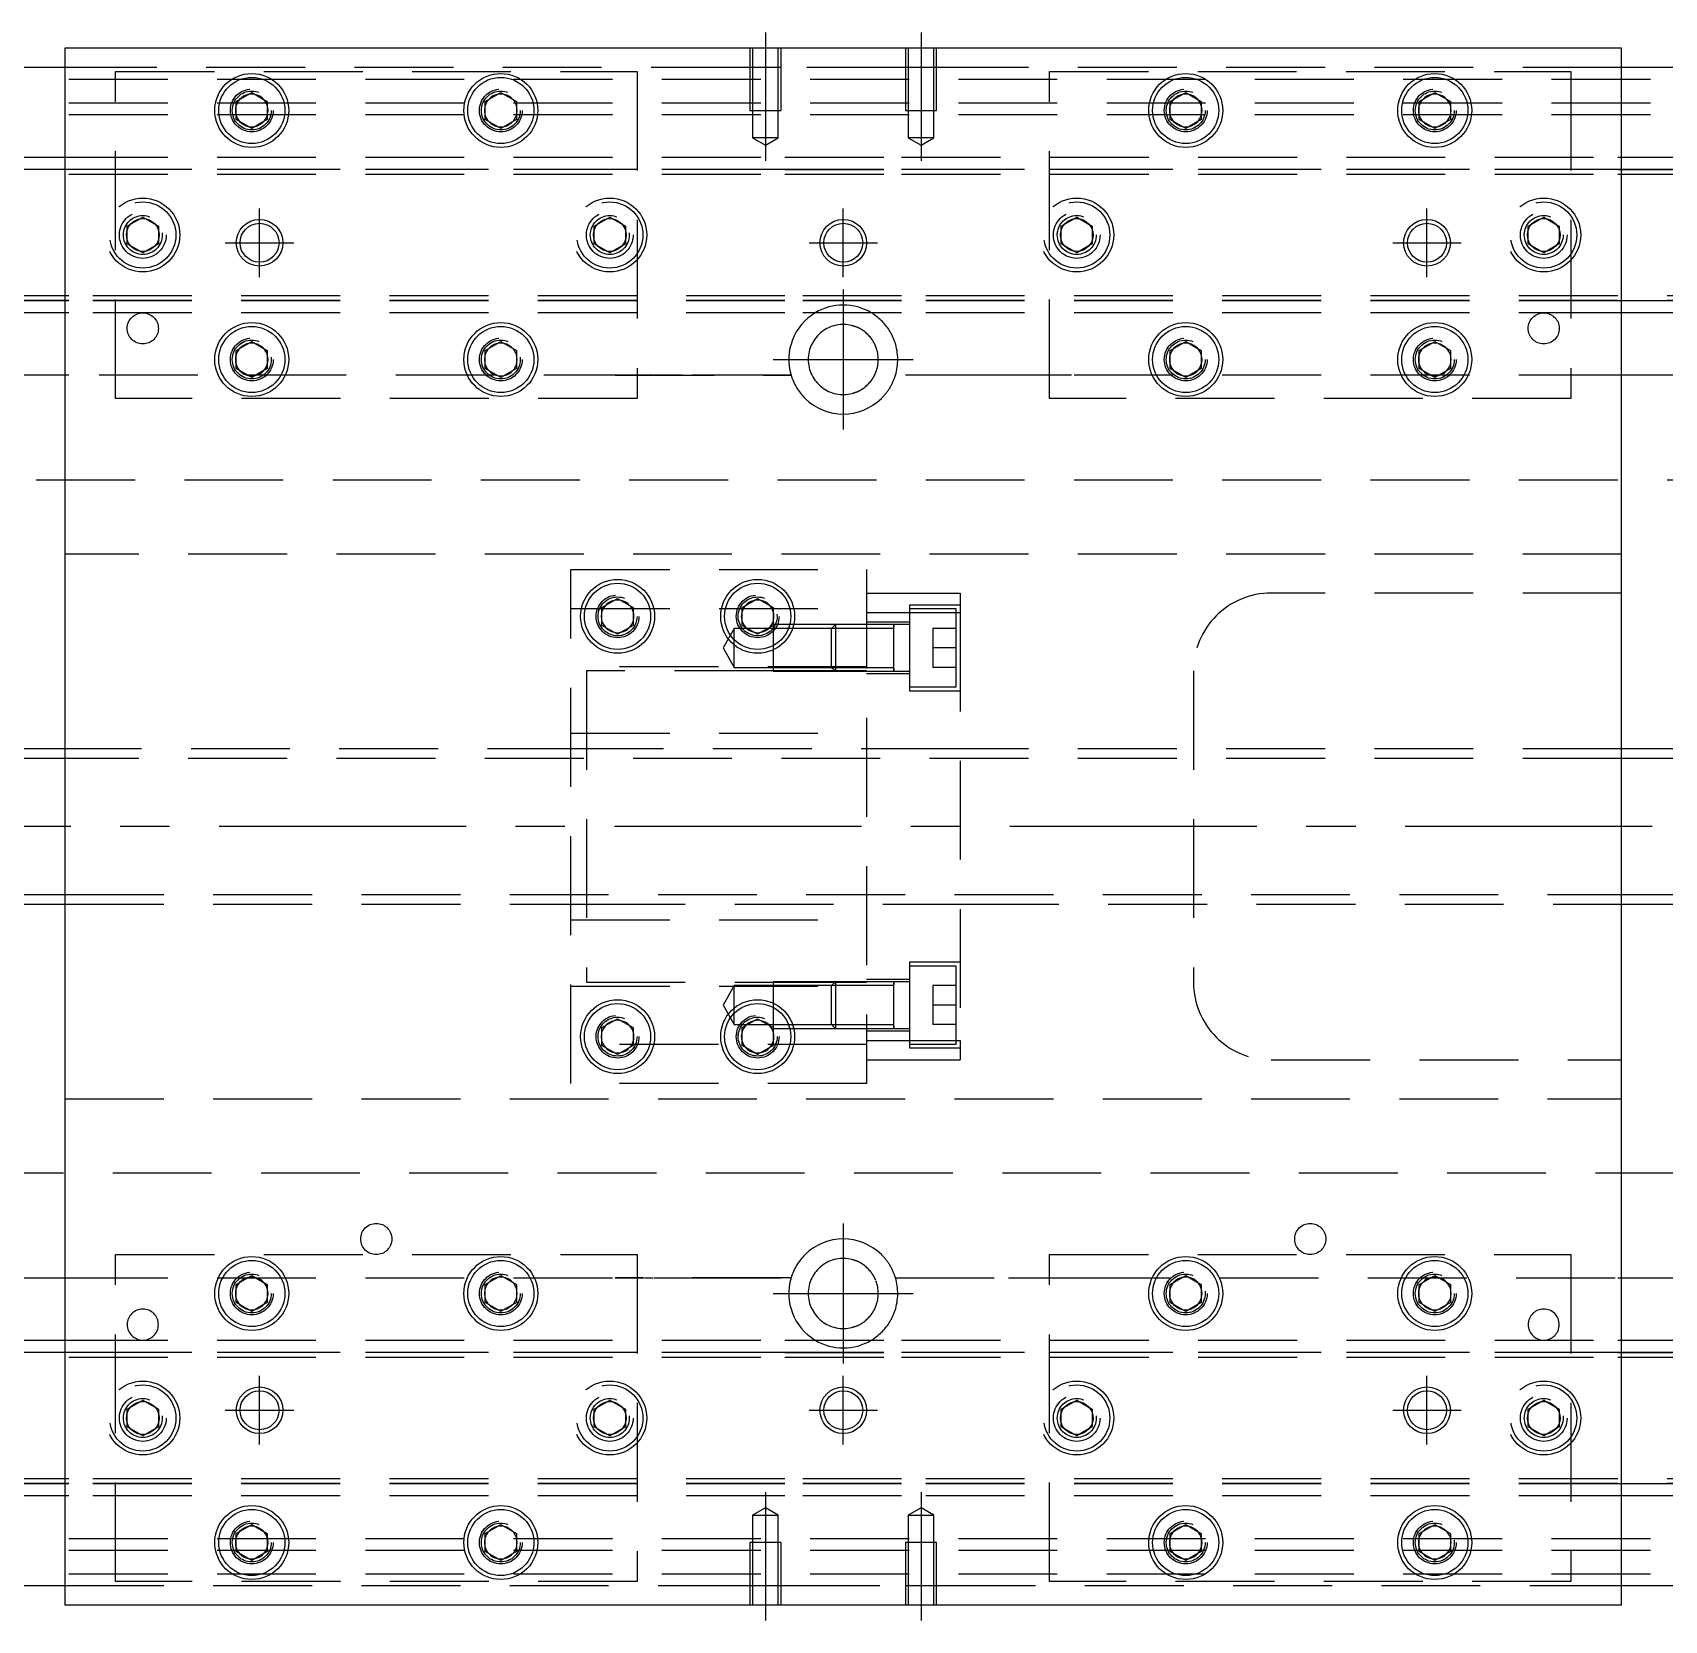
# Model space of a CAD drawing. Extents: x -20 to 812, y -267 to 102.
# Drawn here: x 185.8 to 395.5, y -102 to 102 of the extents above; entities that cross this region are included whole.
import ezdxf

# ---------------------------------------------------------------- set-up
doc = ezdxf.new("R2010")
doc.units = 0
doc.linetypes.add('CENTER', pattern=[50.8, 31.75, -6.35, 6.35, -6.35])
doc.linetypes.add('DASHED', pattern=[19.05, 12.7, -6.35])
doc.layers.get('0').update_dxf_attribs({"linetype": 'CONTINUOUS'})
doc.layers.add('CENTER', color=1, linetype='CENTER')

msp = doc.modelspace()

# ---------------------------------------------------------------- linework, layer by layer
at = {"color": 7, "linetype": 'CONTINUOUS'}
for p, q in [((390, 100), (190, 100)), ((190, 100), (190, -100)), ((390, -100), (390, 100)), ((190, 97.5), (0, 97.5)), ((580, 97.5), (390, 97.5)), ((212, 93.1547), (214, 94.309402)), ((212, 90.8453), (212, 93.1547)), ((214, 94.309402), (216, 93.1547)), ((216, 93.1547), (216, 90.8453)), ((244, 93.1547), (246, 94.309402)), ((244, 90.8453), (244, 93.1547)), ((246, 94.309402), (248, 93.1547)), ((248, 93.1547), (248, 90.8453)), ((332, 93.1547), (334, 94.309402)), ((332, 90.8453), (332, 93.1547)), ((334, 94.309402), (336, 93.1547)), ((336, 93.1547), (336, 90.8453)), ((364, 93.1547), (366, 94.309402)), ((364, 90.8453), (364, 93.1547)), ((366, 94.309402), (368, 93.1547)), ((368, 93.1547), (368, 90.8453)), ((214, 89.690598), (212, 90.8453)), ((216, 90.8453), (214, 89.690598)), ((246, 89.690598), (244, 90.8453)), ((248, 90.8453), (246, 89.690598)), ((334, 89.690598), (332, 90.8453)), ((336, 90.8453), (334, 89.690598)), ((366, 89.690598), (364, 90.8453)), ((368, 90.8453), (366, 89.690598)), ((0, 86), (190, 86)), ((390, 86), (580, 86)), ((0, 84.460392), (190, 84.460392)), ((390, 84.460392), (580, 84.460392)), ((190, 67.539608), (0, 67.539608)), ((580, 67.539608), (390, 67.539608)), ((190, 66), (0, 66)), ((580, 66), (390, 66)), ((212, 61.1547), (214, 62.309402)), ((212, 58.8453), (212, 61.1547)), ((214, 62.309402), (216, 61.1547)), ((216, 61.1547), (216, 58.8453)), ((244, 61.1547), (246, 62.309402)), ((244, 58.8453), (244, 61.1547)), ((246, 62.309402), (248, 61.1547)), ((248, 61.1547), (248, 58.8453)), ((332, 61.1547), (334, 62.309402)), ((332, 58.8453), (332, 61.1547)), ((334, 62.309402), (336, 61.1547)), ((336, 61.1547), (336, 58.8453)), ((364, 61.1547), (366, 62.309402)), ((364, 58.8453), (364, 61.1547)), ((366, 62.309402), (368, 61.1547)), ((368, 61.1547), (368, 58.8453)), ((214, 57.690598), (212, 58.8453)), ((216, 58.8453), (214, 57.690598)), ((246, 57.690598), (244, 58.8453)), ((248, 58.8453), (246, 57.690598)), ((334, 57.690598), (332, 58.8453)), ((336, 58.8453), (334, 57.690598)), ((366, 57.690598), (364, 58.8453)), ((368, 58.8453), (366, 57.690598)), ((190, 58), (176.708204, 58)), ((403.291796, 58), (390, 58)), ((259, 28.1547), (261, 29.309402)), ((259, 25.8453), (259, 28.1547)), ((261, 29.309402), (263, 28.1547)), ((263, 28.1547), (263, 25.8453)), ((277, 28.1547), (279, 29.309402)), ((277, 25.8453), (277, 28.1547)), ((279, 29.309402), (281, 28.1547)), ((281, 28.1547), (281, 25.8453)), ((261, 24.690598), (259, 25.8453)), ((263, 25.8453), (261, 24.690598)), ((279, 24.690598), (277, 25.8453)), ((281, 25.8453), (279, 24.690598)), ((296.5, 25.449674), (296.5, 25.949678)), ((296.5, 19.949668), (296.5, 20.449674)), ((190, 10), (28, 10)), ((523, 10), (390, 10)), ((28, -10), (190, -10)), ((390, -10), (523, -10)), ((259, -25.8453), (261, -24.690598)), ((261, -24.690598), (263, -25.8453)), ((277, -25.8453), (279, -24.690598)), ((279, -24.690598), (281, -25.8453)), ((259, -28.1547), (259, -25.8453)), ((263, -25.8453), (263, -28.1547)), ((277, -28.1547), (277, -25.8453)), ((281, -25.8453), (281, -28.1547)), ((296.5, -25.949678), (296.5, -25.94865)), ((261, -29.309402), (259, -28.1547)), ((263, -28.1547), (261, -29.309402)), ((279, -29.309402), (277, -28.1547)), ((281, -28.1547), (279, -29.309402)), ((176.708204, -58), (190, -58)), ((212, -58.8453), (214, -57.690598)), ((214, -57.690598), (216, -58.8453)), ((244, -58.8453), (246, -57.690598)), ((246, -57.690598), (248, -58.8453)), ((332, -58.8453), (334, -57.690598)), ((334, -57.690598), (336, -58.8453)), ((364, -58.8453), (366, -57.690598)), ((366, -57.690598), (368, -58.8453)), ((390, -58), (403.291796, -58)), ((212, -61.1547), (212, -58.8453)), ((216, -58.8453), (216, -61.1547)), ((244, -61.1547), (244, -58.8453)), ((248, -58.8453), (248, -61.1547)), ((332, -61.1547), (332, -58.8453)), ((336, -58.8453), (336, -61.1547)), ((364, -61.1547), (364, -58.8453)), ((368, -58.8453), (368, -61.1547)), ((214, -62.309402), (212, -61.1547)), ((216, -61.1547), (214, -62.309402)), ((246, -62.309402), (244, -61.1547)), ((248, -61.1547), (246, -62.309402)), ((334, -62.309402), (332, -61.1547)), ((336, -61.1547), (334, -62.309402)), ((366, -62.309402), (364, -61.1547)), ((368, -61.1547), (366, -62.309402)), ((0, -66), (190, -66)), ((390, -66), (580, -66)), ((0, -67.539608), (190, -67.539608)), ((390, -67.539608), (580, -67.539608)), ((190, -84.460392), (0, -84.460392)), ((580, -84.460392), (390, -84.460392)), ((190, -86), (0, -86)), ((580, -86), (390, -86)), ((212, -90.8453), (214, -89.690598)), ((214, -89.690598), (216, -90.8453)), ((244, -90.8453), (246, -89.690598)), ((246, -89.690598), (248, -90.8453)), ((332, -90.8453), (334, -89.690598)), ((334, -89.690598), (336, -90.8453)), ((364, -90.8453), (366, -89.690598)), ((366, -89.690598), (368, -90.8453)), ((212, -93.1547), (212, -90.8453)), ((216, -90.8453), (216, -93.1547)), ((244, -93.1547), (244, -90.8453)), ((248, -90.8453), (248, -93.1547)), ((332, -93.1547), (332, -90.8453)), ((336, -90.8453), (336, -93.1547)), ((364, -93.1547), (364, -90.8453)), ((368, -90.8453), (368, -93.1547)), ((214, -94.309402), (212, -93.1547)), ((216, -93.1547), (214, -94.309402)), ((246, -94.309402), (244, -93.1547)), ((248, -93.1547), (246, -94.309402)), ((334, -94.309402), (332, -93.1547)), ((336, -93.1547), (334, -94.309402)), ((366, -94.309402), (364, -93.1547)), ((368, -93.1547), (366, -94.309402)), ((0, -97.5), (190, -97.5)), ((390, -97.5), (580, -97.5)), ((190, -100), (390, -100))]:
    msp.add_line(p, q, dxfattribs=at)
at = {"color": 3, "linetype": 'DASHED'}
for p, q in [((278.000006, 100), (278.000006, 92)), ((278.35, 100), (278.35, 92)), ((281.65, 92), (281.65, 100)), ((281.999994, 92), (281.999994, 100)), ((298.000006, 100), (298.000006, 92)), ((298.35, 100), (298.35, 92)), ((301.65, 92), (301.65, 100)), ((301.999994, 92), (301.999994, 100)), ((278.000006, 97.5), (190, 97.5)), ((196.5, 55), (196.5, 97)), ((196.5, 97), (263.5, 97)), ((263.5, 97), (263.5, 55)), ((281.999994, 97.5), (278.000006, 97.5)), ((298.000006, 97.5), (281.999994, 97.5)), ((301.999994, 97.5), (298.000006, 97.5)), ((390, 97.5), (301.999994, 97.5)), ((316.5, 97), (383.5, 97)), ((316.5, 55), (316.5, 97)), ((383.5, 97), (383.5, 55)), ((0, 96), (580, 96)), ((0, 93), (580, 93)), ((331.5, 92), (331.518502, 92.303588)), ((363.5, 92), (363.512884, 92.253488)), ((0, 91.5), (580, 91.5)), ((278.000006, 92), (281.999994, 92)), ((278.35, 92), (278.35, 88.5)), ((281.65, 88.5), (281.65, 92)), ((298.000006, 92), (301.999994, 92)), ((298.35, 92), (298.35, 88.5)), ((301.65, 88.5), (301.65, 92)), ((281.65, 88.5), (278.35, 88.5)), ((278.35, 88.5), (280, 87.547372)), ((280, 87.547372), (281.65, 88.5)), ((301.65, 88.5), (298.35, 88.5)), ((298.35, 88.5), (300, 87.547372)), ((300, 87.547372), (301.65, 88.5)), ((190, 86), (190.5, 86)), ((190.5, 86), (282.5, 86)), ((282.5, 86), (297.5, 86)), ((297.5, 86), (389.5, 86)), ((389.5, 86), (390, 86)), ((0, 84.403994), (190.5, 84.403994)), ((190, 84.460392), (190.5, 84.460392)), ((190.5, 84.460392), (282.5, 84.460392)), ((282.5, 84.403994), (190.5, 84.403994)), ((282.5, 84.460392), (297.5, 84.460392)), ((282.5, 84.403994), (297.5, 84.403994)), ((297.5, 84.460392), (389.5, 84.460392)), ((389.5, 84.403994), (297.5, 84.403994)), ((389.5, 84.460392), (390, 84.460392)), ((389.5, 84.403994), (580, 84.403994)), ((0, 83.8), (190.5, 83.8)), ((190.5, 83.8), (282.5, 83.8)), ((282.5, 83.8), (297.5, 83.8)), ((297.5, 83.8), (389.5, 83.8)), ((389.5, 83.8), (580, 83.8)), ((198, 77.1547), (200, 78.309402)), ((200, 78.309402), (202, 77.1547)), ((258, 77.1547), (260, 78.309402)), ((260, 78.309402), (262, 77.1547)), ((318, 77.1547), (320, 78.309402)), ((320, 78.309402), (322, 77.1547)), ((378, 77.1547), (380, 78.309402)), ((380, 78.309402), (382, 77.1547)), ((198, 74.8453), (198, 77.1547)), ((202, 77.1547), (202, 74.8453)), ((202.483582, 76.286038), (202.5, 76)), ((258, 74.8453), (258, 77.1547)), ((262, 77.1547), (262, 74.8453)), ((262.483582, 76.286038), (262.5, 76)), ((317.5, 76), (317.534018, 76.411016)), ((318, 74.8453), (318, 77.1547)), ((322, 77.1547), (322, 74.8453)), ((377.5, 76), (377.534018, 76.411016)), ((378, 74.8453), (378, 77.1547)), ((382, 77.1547), (382, 74.8453)), ((200, 73.690598), (198, 74.8453)), ((202, 74.8453), (200, 73.690598)), ((260, 73.690598), (258, 74.8453)), ((262, 74.8453), (260, 73.690598)), ((320, 73.690598), (318, 74.8453)), ((322, 74.8453), (320, 73.690598)), ((380, 73.690598), (378, 74.8453)), ((382, 74.8453), (380, 73.690598)), ((190.5, 68.2), (0, 68.2)), ((190.5, 67.596006), (0, 67.596006)), ((190.5, 67.539608), (190, 67.539608)), ((282.5, 68.2), (190.5, 68.2)), ((282.5, 67.596006), (190.5, 67.596006)), ((282.5, 67.539608), (190.5, 67.539608)), ((297.5, 68.2), (282.5, 68.2)), ((297.5, 67.596006), (282.5, 67.596006)), ((297.5, 67.539608), (282.5, 67.539608)), ((389.5, 68.2), (297.5, 68.2)), ((389.5, 67.596006), (297.5, 67.596006)), ((389.5, 67.539608), (297.5, 67.539608)), ((580, 68.2), (389.5, 68.2)), ((580, 67.596006), (389.5, 67.596006)), ((390, 67.539608), (389.5, 67.539608)), ((190.5, 66), (190, 66)), ((282.5, 66), (190.5, 66)), ((297.5, 66), (282.5, 66)), ((389.5, 66), (297.5, 66)), ((390, 66), (389.5, 66)), ((216.483582, 60.286038), (216.5, 60)), ((248.483582, 60.286038), (248.5, 60)), ((331.5, 60), (331.518502, 60.303588)), ((363.5, 60), (363.512884, 60.253488)), ((190.5, 58), (190, 58)), ((283.291796, 58), (190.5, 58)), ((245.464102, 58), (245.359688, 58)), ((246.640312, 58), (246.535898, 58)), ((261.25, 58), (260.691578, 58)), ((260.691578, 58), (283.291796, 58)), ((263.112542, 58), (261.25, 58)), ((263.5, 58), (263.112542, 58)), ((264.359688, 58), (263.5, 58)), ((265.535898, 58), (264.464102, 58)), ((266.5, 58), (265.640312, 58)), ((266.887458, 58), (266.5, 58)), ((268.75, 58), (266.887458, 58)), ((269.308422, 58), (268.75, 58)), ((283.291796, 58), (269.308422, 58)), ((310.691578, 58), (296.708204, 58)), ((311.25, 58), (310.691578, 58)), ((313.112542, 58), (311.25, 58)), ((313.5, 58), (313.112542, 58)), ((314.359688, 58), (313.5, 58)), ((314.464102, 58), (314.359688, 58)), ((315.535898, 58), (314.464102, 58)), ((315.640312, 58), (315.535898, 58)), ((316.5, 58), (315.640312, 58)), ((316.887458, 58), (316.5, 58)), ((318.75, 58), (316.887458, 58)), ((319.308422, 58), (318.75, 58)), ((389.5, 58), (319.308422, 58)), ((390, 58), (389.5, 58)), ((263.5, 55), (196.5, 55)), ((383.5, 55), (316.5, 55)), ((580, 44.5), (5.640312, 44.5)), ((390, 35), (190, 35)), ((255, 33), (293, 33)), ((255, -33), (255, 33)), ((293, 33), (293, -33)), ((293, 30), (305, 30)), ((305, 30), (305, 27.495454)), ((390, 30), (345, 30)), ((255, 28), (293, 28)), ((258.5, 27), (258.518502, 27.303588)), ((281.483582, 27.286038), (281.5, 27)), ((293, 27.495454), (305, 27.495454)), ((298.5, 28.449674), (298.5, 17.449674)), ((305, 28.449674), (298.5, 28.449674)), ((304.5, 27.949674), (298.5, 27.949674)), ((304.5, 17.949674), (304.5, 27.949674)), ((305, 27.495454), (305, -27.495454)), ((276, 25.449674), (274.556624, 22.949674)), ((276, 20.449674), (276, 25.449674)), ((277.583494, 25.449674), (276, 25.449674)), ((277.59475, 25.439464), (277.583494, 25.449674)), ((280.416436, 25.449674), (277.583494, 25.449674)), ((280.416506, 25.449674), (280.32061, 25.367214)), ((281, 25.449674), (280.416436, 25.449674)), ((281.268656, 25.949668), (281, 25.949668)), ((281, 25.8453), (281, 25.5)), ((281, 25.5), (281, 25.112542)), ((288.49998, 25.449674), (281, 25.449674)), ((281.541516, 25.949668), (281.268656, 25.949668)), ((283.118168, 25.949668), (281.541516, 25.949668)), ((283.632418, 25.949668), (283.118168, 25.949668)), ((288.99998, 25.949668), (283.632418, 25.949668)), ((289, 25.949674), (288.5, 25.449674)), ((288.5, 20.449674), (288.5, 25.449674)), ((293, 25.449674), (288.5, 25.449674)), ((293, 25.949668), (288.999994, 25.949668)), ((289, 25.949674), (289, 19.949674)), ((293, 25.949674), (289, 25.949674)), ((298.5, 26.249674), (293, 26.249674)), ((296.505, 25.949674), (293.00002, 25.949674)), ((296.5, 25.449674), (293.00002, 25.449674)), ((298.5, 25.949674), (296.495, 25.949674)), ((296.5, 25.599876), (296.5, 25.949674)), ((296.5, 25.949674), (296.5, 25.599876)), ((296.5, 20.29947), (296.5, 25.599876)), ((301.5, 25.449674), (301.5, 22.949674)), ((304.5, 25.449674), (301.5, 25.449674)), ((281, 25.112542), (281, 23.25)), ((281, 23.25), (281, 22.691578)), ((274.556624, 22.949674), (276, 20.449674)), ((281, 22.691578), (281, 19.949678)), ((301.5, 22.949674), (301.5, 20.449674)), ((304.5, 22.949674), (301.5, 22.949674)), ((293, 20.5), (255, 20.5)), ((257, 20), (257, -20)), ((281, 20), (257, 20)), ((276, 20.449674), (281, 20.449674)), ((281, 20.449674), (288.49998, 20.449674)), ((288.949674, 20), (281, 20)), ((281, 19.949678), (288.99998, 19.949678)), ((288.5, 20.449674), (293, 20.449674)), ((288.5, 20.449674), (289, 19.949674)), ((293, 20), (288.949674, 20)), ((288.999994, 19.949678), (293, 19.949678)), ((289, 19.949674), (293, 19.949674)), ((293, 19.649674), (298.5, 19.649674)), ((293.00002, 20.449674), (296.5, 20.449674)), ((293.00002, 19.949674), (296.505, 19.949674)), ((296.495, 19.949674), (298.5, 19.949674)), ((296.5, 19.949674), (296.5, 20.29947)), ((296.5, 20.29947), (296.5, 19.949674)), ((304.5, 20.449674), (301.5, 20.449674)), ((335, 20), (335, -20)), ((298.5, 17.949674), (304.5, 17.949674)), ((298.5, 17.449674), (305, 17.449674)), ((255, 12), (293, 12)), ((257, 10), (190, 10)), ((390, 8.75), (190, 8.75)), ((305, 10), (257, 10)), ((390, 10), (305, 10)), ((190, -8.75), (390, -8.75)), ((190, -10), (257, -10)), ((257, -10), (305, -10)), ((305, -10), (390, -10)), ((255, -12), (293, -12)), ((298.5, -17.449674), (298.5, -28.449674)), ((305, -17.449674), (298.5, -17.449674)), ((304.5, -17.949674), (298.5, -17.949674)), ((304.5, -27.949674), (304.5, -17.949674)), ((255, -20.5), (293, -20.5)), ((257, -20), (281, -20)), ((276, -20.449674), (274.556624, -22.949674)), ((276, -25.449674), (276, -20.449674)), ((281, -20.449674), (276, -20.449674)), ((281, -19.949678), (281, -22.691578)), ((288.99998, -19.949678), (281, -19.949678)), ((281, -20), (288.949674, -20)), ((288.49998, -20.449674), (281, -20.449674)), ((289, -19.949674), (288.5, -20.449674)), ((288.5, -25.449674), (288.5, -20.449674)), ((293, -20.449674), (288.5, -20.449674)), ((288.949674, -20), (293, -20)), ((293, -19.949678), (288.999994, -19.949678)), ((289, -19.949674), (289, -25.949674)), ((293, -19.949674), (289, -19.949674)), ((298.5, -19.649674), (293, -19.649674)), ((296.505, -19.949674), (293.00002, -19.949674)), ((296.5, -20.449674), (293.00002, -20.449674)), ((298.5, -19.949674), (296.495, -19.949674)), ((296.5, -20.29947), (296.5, -19.949674)), ((296.5, -19.949674), (296.5, -20.29947)), ((296.5, -25.599876), (296.5, -20.29947)), ((301.5, -20.449674), (301.5, -22.949674)), ((304.5, -20.449674), (301.5, -20.449674)), ((274.556624, -22.949674), (276, -25.449674)), ((281, -22.691578), (281, -23.25)), ((304.5, -22.949674), (301.5, -22.949674)), ((301.5, -22.949674), (301.5, -25.449674)), ((281, -23.25), (281, -25.112542)), ((281, -25.112542), (281, -25.5)), ((258.5, -27), (258.518502, -26.696412)), ((276, -25.449674), (277.583654, -25.449674)), ((276.5, -27), (276.518502, -26.696412)), ((277.583654, -25.449674), (280.416258, -25.449674)), ((280.416258, -25.449674), (281, -25.449674)), ((281, -25.449674), (288.49998, -25.449674)), ((281, -25.5), (281, -25.8453)), ((281, -25.949668), (281.268656, -25.949668)), ((281.268656, -25.949668), (281.541516, -25.949668)), ((281.541516, -25.949668), (283.118168, -25.949668)), ((283.118168, -25.949668), (283.632418, -25.949668)), ((283.632418, -25.949668), (288.99998, -25.949668)), ((288.5, -25.449674), (293, -25.449674)), ((288.5, -25.449674), (289, -25.949674)), ((288.999994, -25.949668), (293, -25.949668)), ((289, -25.949674), (293, -25.949674)), ((293, -26.249674), (298.5, -26.249674)), ((293.00002, -25.449674), (296.5, -25.449674)), ((293.00002, -25.949674), (296.505, -25.949674)), ((296.495, -25.949674), (298.5, -25.949674)), ((296.5, -25.949674), (296.5, -25.599876)), ((296.5, -25.599876), (296.5, -25.949674)), ((304.5, -25.449674), (301.5, -25.449674)), ((293, -28), (255, -28)), ((293, -27.495454), (305, -27.495454)), ((298.5, -27.949674), (304.5, -27.949674)), ((298.5, -28.449674), (305, -28.449674)), ((305, -27.495454), (305, -30)), ((293, -30), (305, -30)), ((345, -30), (390, -30)), ((293, -33), (255, -33)), ((190, -35), (390, -35)), ((5.640312, -44.5), (580, -44.5)), ((196.5, -97), (196.5, -55)), ((196.5, -55), (263.5, -55)), ((263.5, -55), (263.5, -97)), ((316.5, -55), (383.5, -55)), ((316.5, -97), (316.5, -55)), ((383.5, -55), (383.5, -97)), ((190, -58), (190.5, -58)), ((190.5, -58), (283.291796, -58)), ((245.359688, -58), (245.464102, -58)), ((246.535898, -58), (246.640312, -58)), ((283.291796, -58), (260.691578, -58)), ((260.691578, -58), (261.25, -58)), ((261.25, -58), (263.112542, -58)), ((263.112542, -58), (263.5, -58)), ((263.5, -58), (264.359688, -58)), ((264.464102, -58), (265.535898, -58)), ((265.640312, -58), (266.5, -58)), ((266.5, -58), (266.887458, -58)), ((266.887458, -58), (268.75, -58)), ((268.75, -58), (269.308422, -58)), ((269.308422, -58), (283.291796, -58)), ((296.708204, -58), (311.25, -58)), ((311.25, -58), (313.112542, -58)), ((313.112542, -58), (313.5, -58)), ((313.5, -58), (314.359688, -58)), ((314.359688, -58), (314.464102, -58)), ((314.464102, -58), (315.535898, -58)), ((315.535898, -58), (315.640312, -58)), ((315.640312, -58), (316.5, -58)), ((316.5, -58), (316.887458, -58)), ((316.887458, -58), (318.75, -58)), ((318.75, -58), (319.308422, -58)), ((319.308422, -58), (389.5, -58)), ((389.5, -58), (390, -58)), ((211.5, -60), (211.512884, -59.746512)), ((336.483582, -59.713962), (336.5, -60)), ((190, -66), (190.5, -66)), ((190.5, -66), (282.5, -66)), ((282.5, -66), (297.5, -66)), ((297.5, -66), (389.5, -66)), ((389.5, -66), (390, -66)), ((0, -67.596006), (190.5, -67.596006)), ((0, -68.2), (190.5, -68.2)), ((190, -67.539608), (190.5, -67.539608)), ((190.5, -67.539608), (282.5, -67.539608)), ((282.5, -67.596006), (190.5, -67.596006)), ((190.5, -68.2), (282.5, -68.2)), ((282.5, -67.539608), (297.5, -67.539608)), ((282.5, -67.596006), (297.5, -67.596006)), ((282.5, -68.2), (297.5, -68.2)), ((297.5, -67.539608), (389.5, -67.539608)), ((389.5, -67.596006), (297.5, -67.596006)), ((297.5, -68.2), (389.5, -68.2)), ((389.5, -67.539608), (390, -67.539608)), ((389.5, -67.596006), (580, -67.596006)), ((389.5, -68.2), (580, -68.2)), ((198, -74.8453), (200, -73.690598)), ((198, -77.1547), (198, -74.8453)), ((200, -73.690598), (202, -74.8453)), ((202, -74.8453), (202, -77.1547)), ((258, -74.8453), (260, -73.690598)), ((258, -77.1547), (258, -74.8453)), ((260, -73.690598), (262, -74.8453)), ((262, -74.8453), (262, -77.1547)), ((318, -74.8453), (320, -73.690598)), ((318, -77.1547), (318, -74.8453)), ((320, -73.690598), (322, -74.8453)), ((322, -74.8453), (322, -77.1547)), ((378, -74.8453), (380, -73.690598)), ((378, -77.1547), (378, -74.8453)), ((380, -73.690598), (382, -74.8453)), ((382, -74.8453), (382, -77.1547)), ((200, -78.309402), (198, -77.1547)), ((202, -77.1547), (200, -78.309402)), ((202.483582, -75.713962), (202.5, -76)), ((260, -78.309402), (258, -77.1547)), ((262, -77.1547), (260, -78.309402)), ((262.483582, -75.713962), (262.5, -76)), ((320, -78.309402), (318, -77.1547)), ((322, -77.1547), (320, -78.309402)), ((322.483582, -75.713962), (322.5, -76)), ((380, -78.309402), (378, -77.1547)), ((382, -77.1547), (380, -78.309402)), ((382.483582, -75.713962), (382.5, -76)), ((190.5, -83.8), (0, -83.8)), ((282.5, -83.8), (190.5, -83.8)), ((297.5, -83.8), (282.5, -83.8)), ((389.5, -83.8), (297.5, -83.8)), ((580, -83.8), (389.5, -83.8)), ((190.5, -84.403994), (0, -84.403994)), ((190.5, -84.460392), (190, -84.460392)), ((282.5, -84.403994), (190.5, -84.403994)), ((282.5, -84.460392), (190.5, -84.460392)), ((297.5, -84.403994), (282.5, -84.403994)), ((297.5, -84.460392), (282.5, -84.460392)), ((389.5, -84.403994), (297.5, -84.403994)), ((389.5, -84.460392), (297.5, -84.460392)), ((580, -84.403994), (389.5, -84.403994)), ((390, -84.460392), (389.5, -84.460392)), ((190.5, -86), (190, -86)), ((282.5, -86), (190.5, -86)), ((280, -87.547372), (278.35, -88.5)), ((281.65, -88.5), (280, -87.547372)), ((297.5, -86), (282.5, -86)), ((389.5, -86), (297.5, -86)), ((300, -87.547372), (298.35, -88.5)), ((301.65, -88.5), (300, -87.547372)), ((390, -86), (389.5, -86)), ((278.35, -88.5), (281.65, -88.5)), ((278.35, -88.5), (278.35, -92)), ((281.65, -92), (281.65, -88.5)), ((298.35, -88.5), (301.65, -88.5)), ((298.35, -88.5), (298.35, -92)), ((301.65, -92), (301.65, -88.5)), ((0, -91.5), (580, -91.5)), ((281.999994, -92), (278.000006, -92)), ((278.000006, -92), (278.000006, -100)), ((278.35, -92), (278.35, -100)), ((281.65, -100), (281.65, -92)), ((281.999994, -100), (281.999994, -92)), ((301.999994, -92), (298.000006, -92)), ((298.000006, -92), (298.000006, -100)), ((298.35, -92), (298.35, -100)), ((301.65, -100), (301.65, -92)), ((301.999994, -100), (301.999994, -92)), ((331.5, -92), (331.518502, -91.696412)), ((368.483582, -91.713962), (368.5, -92)), ((0, -93), (580, -93)), ((0, -96), (580, -96)), ((190, -97.5), (278.000006, -97.5)), ((263.5, -97), (196.5, -97)), ((278.000006, -97.5), (281.999994, -97.5)), ((281.999994, -97.5), (298.000006, -97.5)), ((298.000006, -97.5), (301.999994, -97.5)), ((301.999994, -97.5), (390, -97.5)), ((383.5, -97), (316.5, -97))]:
    msp.add_line(p, q, dxfattribs=at)
at = {"color": 3, "linetype": 'CONTINUOUS'}
for p, q in [((190, 8.75), (28, 8.75)), ((523, 8.75), (390, 8.75)), ((28, -8.75), (190, -8.75)), ((390, -8.75), (523, -8.75))]:
    msp.add_line(p, q, dxfattribs=at)
at = {"color": 7, "linetype": 'CONTINUOUS'}
for centre, radius in [((214, 92), 4.75), ((246, 92), 4.75), ((334, 92), 4.75), ((366, 92), 4.75), ((214, 92), 4.25), ((246, 92), 4.25), ((334, 92), 4.25), ((366, 92), 4.25), ((200, 76), 2.1), ((260, 76), 2.1), ((290, 75), 3), ((320, 76), 2.1), ((380, 76), 2.1), ((215, 75), 2.5), ((290, 75), 2.5), ((365, 75), 2.5), ((214, 60), 4.75), ((214, 60), 4.25), ((246, 60), 4.75), ((246, 60), 4.25), ((334, 60), 4.75), ((334, 60), 4.25), ((366, 60), 4.75), ((366, 60), 4.25), ((261, 27), 4.75), ((279, 27), 4.75), ((261, 27), 4.25), ((279, 27), 4.25), ((261, -27), 4.75), ((261, -27), 4.25), ((279, -27), 4.75), ((279, -27), 4.25), ((214, -60), 4.75), ((214, -60), 4.25), ((246, -60), 4.75), ((246, -60), 4.25), ((334, -60), 4.75), ((334, -60), 4.25), ((366, -60), 4.75), ((366, -60), 4.25), ((215, -75), 2.5), ((290, -75), 3), ((290, -75), 2.5), ((365, -75), 2.5), ((200, -76), 2.1), ((260, -76), 2.1), ((320, -76), 2.1), ((380, -76), 2.1), ((214, -92), 4.75), ((214, -92), 4.25), ((246, -92), 4.75), ((246, -92), 4.25), ((334, -92), 4.75), ((334, -92), 4.25), ((366, -92), 4.75), ((366, -92), 4.25)]:
    msp.add_circle(centre, radius, dxfattribs=at)
at = {"color": 3, "linetype": 'DASHED'}
for centre, radius in [((214, 92), 2.75), ((214, 92), 2.5), ((246, 92), 2.75), ((246, 92), 2.5), ((334, 92), 2.75), ((334, 92), 2.5), ((366, 92), 2.75), ((366, 92), 2.5), ((200, 76), 4.75), ((200, 76), 4.25), ((260, 76), 4.75), ((260, 76), 4.25), ((320, 76), 4.75), ((320, 76), 4.25), ((380, 76), 4.75), ((380, 76), 4.25), ((200, 76), 3), ((200, 76), 2.5), ((260, 76), 3), ((260, 76), 2.5), ((320, 76), 3), ((320, 76), 2.5), ((380, 76), 3), ((380, 76), 2.5), ((200, 64), 2), ((380, 64), 2), ((214, 60), 2.75), ((214, 60), 2.5), ((246, 60), 2.75), ((246, 60), 2.5), ((334, 60), 2.75), ((334, 60), 2.5), ((366, 60), 2.75), ((366, 60), 2.5), ((261, 27), 2.75), ((261, 27), 2.5), ((279, 27), 2.75), ((279, 27), 2.5), ((261, -27), 2.75), ((261, -27), 2.5), ((279, -27), 2.75), ((279, -27), 2.5), ((230, -53), 2), ((350, -53), 2), ((214, -60), 2.75), ((214, -60), 2.5), ((246, -60), 2.75), ((246, -60), 2.5), ((334, -60), 2.75), ((334, -60), 2.5), ((366, -60), 2.75), ((366, -60), 2.5), ((200, -76), 4.75), ((260, -76), 4.75), ((320, -76), 4.75), ((380, -76), 4.75), ((200, -76), 4.25), ((200, -76), 3), ((260, -76), 4.25), ((260, -76), 3), ((320, -76), 4.25), ((320, -76), 3), ((380, -76), 4.25), ((380, -76), 3), ((200, -76), 2.5), ((260, -76), 2.5), ((320, -76), 2.5), ((380, -76), 2.5), ((214, -92), 2.75), ((214, -92), 2.5), ((246, -92), 2.75), ((246, -92), 2.5), ((334, -92), 2.75), ((334, -92), 2.5), ((366, -92), 2.75), ((366, -92), 2.5)]:
    msp.add_circle(centre, radius, dxfattribs=at)
at = {"color": 3, "linetype": 'CONTINUOUS'}
for centre in [(215, 75), (365, 75), (215, -75), (365, -75)]:
    msp.add_circle(centre, 3, dxfattribs=at)
at = {"color": 7, "linetype": 'CONTINUOUS'}
for centre, start, end in [((214, 92), 162.24721, 180), ((214, 92), 137.75279, 162.24721), ((214, 92), 102.24721, 137.75279), ((214, 92), 77.75279, 102.24721), ((214, 92), 42.24721, 77.75279), ((214, 92), 17.75279, 42.24721), ((214, 92), 342.24721, 17.75279), ((246, 92), 162.24721, 180), ((246, 92), 137.75279, 162.24721), ((246, 92), 102.24721, 137.75279), ((246, 92), 77.75279, 102.24721), ((246, 92), 42.24721, 77.75279), ((246, 92), 17.75279, 42.24721), ((246, 92), 342.24721, 17.75279), ((334, 92), 162.24721, 180), ((334, 92), 137.75279, 162.24721), ((334, 92), 102.24721, 137.75279), ((334, 92), 77.75279, 102.24721), ((334, 92), 42.24721, 77.75279), ((334, 92), 17.75279, 42.24721), ((334, 92), 342.24721, 17.75279), ((366, 92), 162.24721, 180), ((366, 92), 137.75279, 162.24721), ((366, 92), 102.24721, 137.75279), ((366, 92), 77.75279, 102.24721), ((366, 92), 42.24721, 77.75279), ((366, 92), 17.75279, 42.24721), ((366, 92), 342.24721, 17.75279), ((214, 92), 180, 197.75279), ((214, 92), 197.75279, 222.24721), ((214, 92), 222.24721, 257.75279), ((214, 92), 282.24721, 317.75279), ((214, 92), 317.75279, 342.24721), ((246, 92), 180, 197.75279), ((246, 92), 197.75279, 222.24721), ((246, 92), 222.24721, 257.75279), ((246, 92), 282.24721, 317.75279), ((246, 92), 317.75279, 342.24721), ((334, 92), 180, 197.75279), ((334, 92), 197.75279, 222.24721), ((334, 92), 222.24721, 257.75279), ((334, 92), 282.24721, 317.75279), ((334, 92), 317.75279, 342.24721), ((366, 92), 180, 197.75279), ((366, 92), 197.75279, 222.24721), ((366, 92), 222.24721, 257.75279), ((366, 92), 282.24721, 317.75279), ((366, 92), 317.75279, 342.24721), ((214, 92), 257.75279, 282.24721), ((246, 92), 257.75279, 282.24721), ((334, 92), 257.75279, 282.24721), ((366, 92), 257.75279, 282.24721), ((214, 60), 137.75279, 162.24721), ((214, 60), 102.24721, 137.75279), ((214, 60), 77.75279, 102.24721), ((214, 60), 42.24721, 77.75279), ((214, 60), 17.75279, 42.24721), ((246, 60), 137.75279, 162.24721), ((246, 60), 102.24721, 137.75279), ((246, 60), 77.75279, 102.24721), ((246, 60), 42.24721, 77.75279), ((246, 60), 17.75279, 42.24721), ((334, 60), 137.75279, 162.24721), ((334, 60), 102.24721, 137.75279), ((334, 60), 77.75279, 102.24721), ((334, 60), 42.24721, 77.75279), ((334, 60), 17.75279, 42.24721), ((366, 60), 137.75279, 162.24721), ((366, 60), 102.24721, 137.75279), ((366, 60), 77.75279, 102.24721), ((366, 60), 42.24721, 77.75279), ((366, 60), 17.75279, 42.24721), ((214, 60), 162.24721, 180), ((214, 60), 180, 197.75279), ((214, 60), 197.75279, 222.24721), ((214, 60), 317.75279, 342.24721), ((214, 60), 342.24721, 17.75279), ((246, 60), 162.24721, 180), ((246, 60), 180, 197.75279), ((246, 60), 197.75279, 222.24721), ((246, 60), 317.75279, 342.24721), ((246, 60), 342.24721, 17.75279), ((334, 60), 162.24721, 180), ((334, 60), 180, 197.75279), ((334, 60), 197.75279, 222.24721), ((334, 60), 317.75279, 342.24721), ((334, 60), 342.24721, 17.75279), ((366, 60), 162.24721, 180), ((366, 60), 180, 197.75279), ((366, 60), 197.75279, 222.24721), ((366, 60), 317.75279, 342.24721), ((366, 60), 342.24721, 17.75279), ((214, 60), 222.24721, 257.75279), ((214, 60), 257.75279, 282.24721), ((214, 60), 282.24721, 317.75279), ((246, 60), 222.24721, 257.75279), ((246, 60), 257.75279, 282.24721), ((246, 60), 282.24721, 317.75279), ((334, 60), 222.24721, 257.75279), ((334, 60), 257.75279, 282.24721), ((334, 60), 282.24721, 317.75279), ((366, 60), 222.24721, 257.75279), ((366, 60), 257.75279, 282.24721), ((366, 60), 282.24721, 317.75279), ((261, 27), 162.24721, 180), ((261, 27), 137.75279, 162.24721), ((261, 27), 102.24721, 137.75279), ((261, 27), 77.75279, 102.24721), ((261, 27), 42.24721, 77.75279), ((261, 27), 17.75279, 42.24721), ((261, 27), 342.24721, 17.75279), ((279, 27), 162.24721, 180), ((279, 27), 137.75279, 162.24721), ((279, 27), 102.24721, 137.75279), ((279, 27), 77.75279, 102.24721), ((279, 27), 42.24721, 77.75279), ((279, 27), 17.75279, 42.24721), ((279, 27), 342.24721, 17.75279), ((261, 27), 180, 197.75279), ((261, 27), 197.75279, 222.24721), ((261, 27), 222.24721, 257.75279), ((261, 27), 282.24721, 317.75279), ((261, 27), 317.75279, 342.24721), ((279, 27), 180, 197.75279), ((279, 27), 197.75279, 222.24721), ((279, 27), 222.24721, 257.75279), ((279, 27), 282.24721, 317.75279), ((279, 27), 317.75279, 342.24721), ((261, 27), 257.75279, 282.24721), ((279, 27), 257.75279, 282.24721), ((261, -27), 102.24721, 137.75279), ((261, -27), 77.75279, 102.24721), ((261, -27), 42.24721, 77.75279), ((279, -27), 102.24721, 137.75279), ((279, -27), 77.75279, 102.24721), ((279, -27), 42.24721, 77.75279), ((261, -27), 162.24721, 180), ((261, -27), 180, 197.75279), ((261, -27), 137.75279, 162.24721), ((261, -27), 17.75279, 42.24721), ((261, -27), 342.24721, 17.75279), ((279, -27), 162.24721, 180), ((279, -27), 180, 197.75279), ((279, -27), 137.75279, 162.24721), ((279, -27), 17.75279, 42.24721), ((279, -27), 342.24721, 17.75279), ((261, -27), 197.75279, 222.24721), ((261, -27), 222.24721, 257.75279), ((261, -27), 257.75279, 282.24721), ((261, -27), 282.24721, 317.75279), ((261, -27), 317.75279, 342.24721), ((279, -27), 197.75279, 222.24721), ((279, -27), 222.24721, 257.75279), ((279, -27), 257.75279, 282.24721), ((279, -27), 282.24721, 317.75279), ((279, -27), 317.75279, 342.24721), ((214, -60), 137.75279, 162.24721), ((214, -60), 102.24721, 137.75279), ((214, -60), 77.75279, 102.24721), ((214, -60), 42.24721, 77.75279), ((214, -60), 17.75279, 42.24721), ((246, -60), 137.75279, 162.24721), ((246, -60), 102.24721, 137.75279), ((246, -60), 77.75279, 102.24721), ((246, -60), 42.24721, 77.75279), ((246, -60), 17.75279, 42.24721), ((334, -60), 137.75279, 162.24721), ((334, -60), 102.24721, 137.75279), ((334, -60), 77.75279, 102.24721), ((334, -60), 42.24721, 77.75279), ((334, -60), 17.75279, 42.24721), ((366, -60), 137.75279, 162.24721), ((366, -60), 102.24721, 137.75279), ((366, -60), 77.75279, 102.24721), ((366, -60), 42.24721, 77.75279), ((366, -60), 17.75279, 42.24721), ((214, -60), 162.24721, 180), ((214, -60), 180, 197.75279), ((214, -60), 197.75279, 222.24721), ((214, -60), 317.75279, 342.24721), ((214, -60), 342.24721, 17.75279), ((246, -60), 162.24721, 180), ((246, -60), 180, 197.75279), ((246, -60), 197.75279, 222.24721), ((246, -60), 317.75279, 342.24721), ((246, -60), 342.24721, 17.75279), ((334, -60), 162.24721, 180), ((334, -60), 180, 197.75279), ((334, -60), 197.75279, 222.24721), ((334, -60), 317.75279, 342.24721), ((334, -60), 342.24721, 17.75279), ((366, -60), 162.24721, 180), ((366, -60), 180, 197.75279), ((366, -60), 197.75279, 222.24721), ((366, -60), 317.75279, 342.24721), ((366, -60), 342.24721, 17.75279), ((214, -60), 222.24721, 257.75279), ((214, -60), 257.75279, 282.24721), ((214, -60), 282.24721, 317.75279), ((246, -60), 222.24721, 257.75279), ((246, -60), 257.75279, 282.24721), ((246, -60), 282.24721, 317.75279), ((334, -60), 222.24721, 257.75279), ((334, -60), 257.75279, 282.24721), ((334, -60), 282.24721, 317.75279), ((366, -60), 222.24721, 257.75279), ((366, -60), 257.75279, 282.24721), ((366, -60), 282.24721, 317.75279), ((214, -92), 102.24721, 137.75279), ((214, -92), 77.75279, 102.24721), ((214, -92), 42.24721, 77.75279), ((246, -92), 102.24721, 137.75279), ((246, -92), 77.75279, 102.24721), ((246, -92), 42.24721, 77.75279), ((334, -92), 102.24721, 137.75279), ((334, -92), 77.75279, 102.24721), ((334, -92), 42.24721, 77.75279), ((366, -92), 102.24721, 137.75279), ((366, -92), 77.75279, 102.24721), ((366, -92), 42.24721, 77.75279), ((214, -92), 162.24721, 180), ((214, -92), 180, 197.75279), ((214, -92), 137.75279, 162.24721), ((214, -92), 17.75279, 42.24721), ((214, -92), 342.24721, 17.75279), ((246, -92), 162.24721, 180), ((246, -92), 180, 197.75279), ((246, -92), 137.75279, 162.24721), ((246, -92), 17.75279, 42.24721), ((246, -92), 342.24721, 17.75279), ((334, -92), 162.24721, 180), ((334, -92), 180, 197.75279), ((334, -92), 137.75279, 162.24721), ((334, -92), 17.75279, 42.24721), ((334, -92), 342.24721, 17.75279), ((366, -92), 162.24721, 180), ((366, -92), 180, 197.75279), ((366, -92), 137.75279, 162.24721), ((366, -92), 17.75279, 42.24721), ((366, -92), 342.24721, 17.75279), ((214, -92), 197.75279, 222.24721), ((214, -92), 222.24721, 257.75279), ((214, -92), 257.75279, 282.24721), ((214, -92), 282.24721, 317.75279), ((214, -92), 317.75279, 342.24721), ((246, -92), 197.75279, 222.24721), ((246, -92), 222.24721, 257.75279), ((246, -92), 257.75279, 282.24721), ((246, -92), 282.24721, 317.75279), ((246, -92), 317.75279, 342.24721), ((334, -92), 197.75279, 222.24721), ((334, -92), 222.24721, 257.75279), ((334, -92), 257.75279, 282.24721), ((334, -92), 282.24721, 317.75279), ((334, -92), 317.75279, 342.24721), ((366, -92), 197.75279, 222.24721), ((366, -92), 222.24721, 257.75279), ((366, -92), 257.75279, 282.24721), ((366, -92), 282.24721, 317.75279), ((366, -92), 317.75279, 342.24721)]:
    msp.add_arc(centre, 2.1, start, end, dxfattribs=at)
at = {"color": 3, "linetype": 'DASHED'}
for centre, radius, start, end in [((290, 60), 7, 121.002719, 196.60155), ((290, 60), 7, 58.997281, 121.002719), ((290, 60), 7, 32.461745, 58.997281), ((290, 60), 4.5, 75.659424, 180), ((290, 60), 4.5, 65.521494, 75.659424), ((290, 60), 4.5, 36.559306, 65.521494), ((290, 60), 7, 18.03032, 32.461745), ((290, 60), 4.5, 31.586338, 36.559306), ((290, 60), 4.5, 23.073918, 31.586338), ((290, 60), 4.5, 21.057559, 23.073918), ((290, 60), 4.5, 338.942441, 21.057559), ((290, 60), 7, 343.39845, 18.03032), ((290, 60), 4.5, 180, 284.340576), ((290, 60), 7, 196.60155, 225.584691), ((290, 60), 4.5, 294.478506, 323.440694), ((290, 60), 4.5, 323.440694, 328.413662), ((290, 60), 4.5, 328.413662, 336.926082), ((290, 60), 4.5, 336.926082, 338.942441), ((290, 60), 7, 327.538255, 341.96968), ((290, 60), 7, 341.96968, 343.39845), ((290, 60), 7, 225.584691, 314.415309), ((290, 60), 4.5, 284.340576, 294.478506), ((290, 60), 7, 314.415309, 327.538255), ((345, 20), 10, 90, 180), ((345, -20), 10, 180, 270), ((290, -60), 7, 45.584691, 134.415309), ((290, -60), 7, 134.415309, 163.39845), ((290, -60), 4.5, 75.659424, 180), ((290, -60), 4.5, 65.521494, 75.659424), ((290, -60), 4.5, 36.559306, 65.521494), ((290, -60), 7, 32.461745, 45.584691), ((290, -60), 7, 18.03032, 32.461745), ((211, -60), 4.5, 21.057559, 23.073918), ((290, -60), 7, 163.39845, 238.997281), ((290, -60), 4.5, 31.586338, 36.559306), ((290, -60), 4.5, 23.073918, 31.586338), ((290, -60), 4.5, 338.942441, 21.057559), ((290, -60), 7, 16.60155, 18.03032), ((290, -60), 7, 341.96968, 16.60155), ((290, -60), 4.5, 180, 284.340576), ((200, -64), 2, 90, 270), ((200, -64), 2, 270, 90), ((290, -60), 4.5, 294.478506, 323.440694), ((290, -60), 4.5, 323.440694, 328.413662), ((290, -60), 4.5, 328.413662, 336.926082), ((290, -60), 4.5, 336.926082, 338.942441), ((290, -60), 7, 327.538255, 341.96968), ((369, -60), 4.5, 201.057559, 203.073918), ((380, -64), 2, 90, 270), ((380, -64), 2, 270, 90), ((290, -60), 4.5, 284.340576, 294.478506), ((290, -60), 7, 301.002719, 327.538255), ((290, -60), 7, 238.997281, 301.002719)]:
    msp.add_arc(centre, radius, start, end, dxfattribs=at)
at = {"layer": 'CENTER', "color": 1, "linetype": 'CENTER'}
for p, q in [((280, 102), (280, 85.547372)), ((300, 102), (300, 85.547372)), ((215, 70.6), (215, 79.4)), ((290, 70.6), (290, 79.4)), ((365, 70.6), (365, 79.4)), ((210.6, 75), (219.4, 75)), ((285.6, 75), (294.4, 75)), ((360.6, 75), (369.4, 75)), ((290, 69), (290, 51)), ((281, 60), (299, 60)), ((647.945, 0), (-20, 0)), ((290, -51), (290, -69)), ((281, -60), (299, -60)), ((215, -79.4), (215, -70.6)), ((290, -79.4), (290, -70.6)), ((365, -79.4), (365, -70.6)), ((210.6, -75), (219.4, -75)), ((285.6, -75), (294.4, -75)), ((360.6, -75), (369.4, -75)), ((280, -85.547372), (280, -102)), ((300, -85.547372), (300, -102))]:
    msp.add_line(p, q, dxfattribs=at)

doc.saveas('drawing.dxf')
